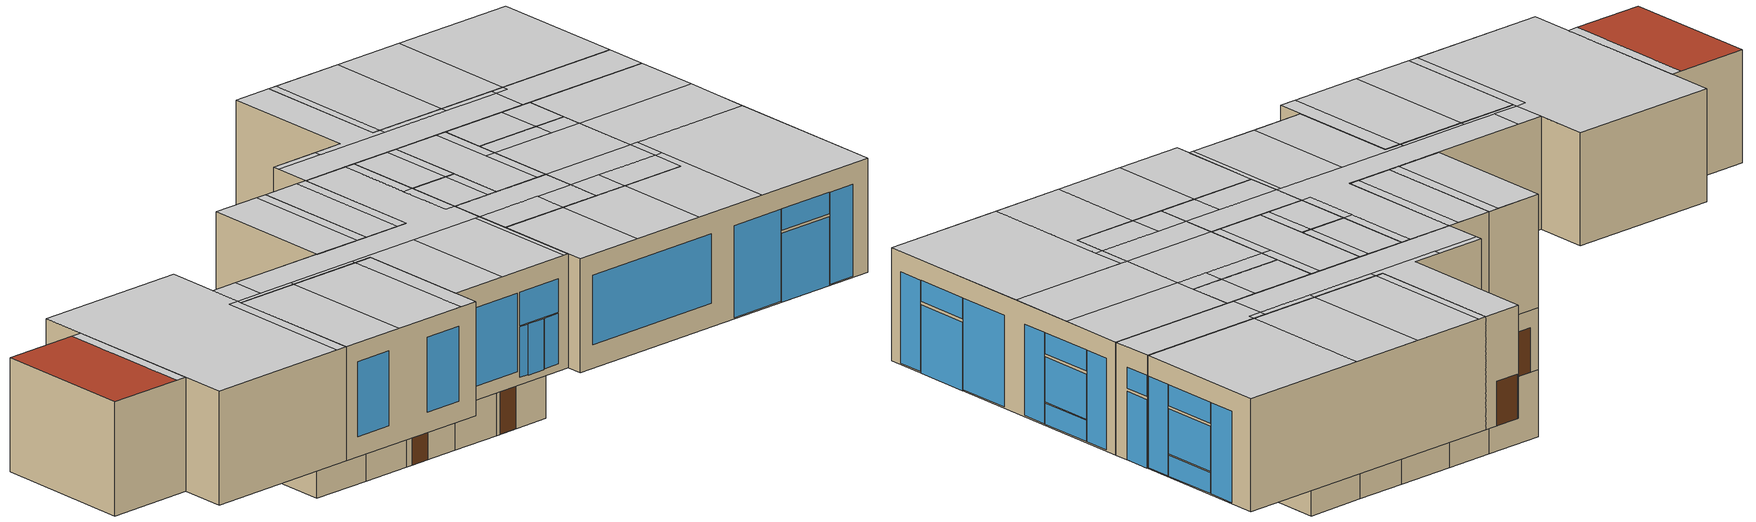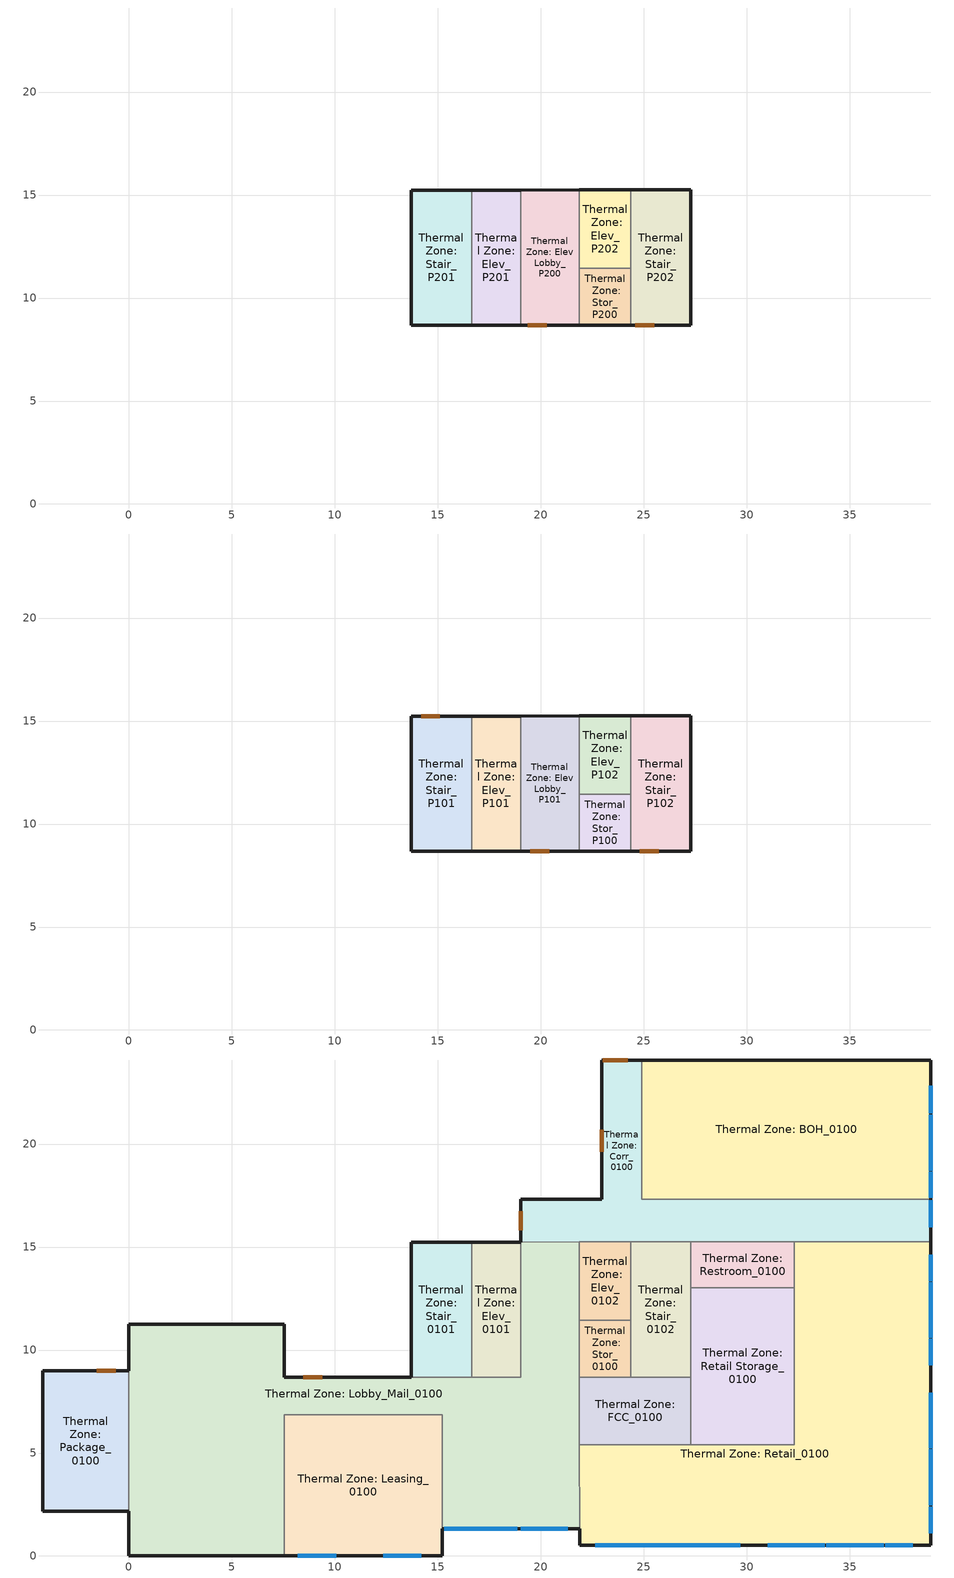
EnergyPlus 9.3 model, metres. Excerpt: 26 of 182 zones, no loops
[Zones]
Thermal Zone: Elev Lobby_P200
 floor ground (SEC-2015 Comm Group R Slab-On-Ground): 21.87,15.25 21.87,8.69 19.02,8.69 19.02,15.24 z-6.17
 wall outside (SEC-2015 Comm Group R AG ExtWall SteelFrame: R-19 + R-8.5 CI): 19.02,8.69 21.87,8.69 / 21.87,15.25 19.02,15.24 z-6.17:-2.97
 wall to Thermal Zone: Elev_P201 (Interior Wall): 19.02,15.24 19.02,8.69 z-6.17:-2.97
 wall to Thermal Zone: Elev_P202 (Interior Wall): 21.87,11.44 21.87,15.25 z-6.17:-2.97
 wall to Thermal Zone: Stor_P200 (Interior Wall): 21.87,8.69 21.87,11.44 z-6.17:-2.97
 door (SEC-2015 Opaque Door- Swinging): 19.38,8.69 20.29,8.69 z-6.17:-4.04
Thermal Zone: Elev_P201
 floor ground (SEC-2015 Comm Group R Slab-On-Ground): 19.02,15.24 19.02,8.69 16.64,8.69 16.64,15.24 z-6.17
 wall outside (SEC-2015 Comm Group R AG ExtWall SteelFrame: R-19 + R-8.5 CI): 16.64,8.69 19.02,8.69 / 19.02,15.24 16.64,15.24 z-6.17:-2.97
 wall to Thermal Zone: Stair_P201 (Interior Wall): 16.64,15.24 16.64,8.69 z-6.17:-2.97
Thermal Zone: Elev_P202
 floor ground (SEC-2015 Comm Group R Slab-On-Ground): 24.36,15.25 24.36,11.44 21.87,11.44 21.87,15.25 z-6.17
 wall outside (SEC-2015 Comm Group R AG ExtWall SteelFrame: R-19 + R-8.5 CI): 24.36,15.25 21.87,15.25 z-6.17:-2.97
 wall to Thermal Zone: Stair_P202 (Interior Wall): 24.36,11.44 24.36,15.25 z-6.17:-2.97
 wall to Thermal Zone: Stor_P200 (Interior Wall): 21.87,11.44 24.36,11.44 z-6.17:-2.97
Thermal Zone: Stair_P201
 floor ground (SEC-2015 Comm Group R Slab-On-Ground): 13.71,15.24 16.64,15.24 16.64,8.69 13.71,8.69 z-6.17
 wall outside (SEC-2015 Comm Group R AG ExtWall SteelFrame: R-19 + R-8.5 CI): 16.64,15.24 13.71,15.24 13.71,8.69 16.64,8.69 z-6.17:-2.97
Thermal Zone: Stair_P202
 floor ground (SEC-2015 Comm Group R Slab-On-Ground): 27.28,15.25 27.28,8.69 24.36,8.69 24.36,15.25 z-6.17
 wall outside (SEC-2015 Comm Group R AG ExtWall SteelFrame: R-19 + R-8.5 CI): 24.36,8.69 27.28,8.69 27.28,13.03 27.28,15.25 24.36,15.25 z-6.17:-2.97
 wall to Thermal Zone: Stor_P200 (Interior Wall): 24.36,11.44 24.36,8.69 z-6.17:-2.97
 door (SEC-2015 Opaque Door- Swinging): 24.58,8.69 25.5,8.69 z-6.17:-4.04
Thermal Zone: Stor_P200
 floor ground (SEC-2015 Comm Group R Slab-On-Ground): 24.36,11.44 24.36,8.69 21.87,8.69 21.87,11.44 z-6.17
 wall outside (SEC-2015 Comm Group R AG ExtWall SteelFrame: R-19 + R-8.5 CI): 21.87,8.69 24.36,8.69 z-6.17:-2.97
Thermal Zone: Elev Lobby_P101
 floor to Thermal Zone: Elev Lobby_P200 (Interior Floor): 21.87,15.25 21.87,8.69 19.02,8.69 19.02,15.24 z-2.97
 wall outside (SEC-2015 Comm Group R AG ExtWall SteelFrame: R-19 + R-8.5 CI): 19.02,8.69 21.87,8.69 / 21.87,15.25 19.02,15.24 z-2.97:0
 wall to Thermal Zone: Elev_P101 (Interior Wall): 19.02,15.24 19.02,8.69 z-2.97:0
 wall to Thermal Zone: Elev_P102 (Interior Wall): 21.87,11.44 21.87,15.25 z-2.97:0
 wall to Thermal Zone: Stor_P100 (Interior Wall): 21.87,8.69 21.87,11.44 z-2.97:0
 door (SEC-2015 Opaque Door- Swinging): 19.5,8.69 20.41,8.69 z-2.97:-0.84
Thermal Zone: Elev_P101
 floor to Thermal Zone: Elev_P201 (Interior Floor): 19.02,15.24 19.02,8.69 16.64,8.69 16.64,15.24 z-2.97
 wall outside (SEC-2015 Comm Group R AG ExtWall SteelFrame: R-19 + R-8.5 CI): 16.64,8.69 19.02,8.69 / 19.02,15.24 16.64,15.24 z-2.97:0
 wall to Thermal Zone: Stair_P101 (Interior Wall): 16.64,15.24 16.64,8.69 z-2.97:0
Thermal Zone: Elev_P102
 floor to Thermal Zone: Elev_P202 (Interior Floor): 24.36,15.25 24.36,11.44 21.87,11.44 21.87,15.25 z-2.97
 wall outside (SEC-2015 Comm Group R AG ExtWall SteelFrame: R-19 + R-8.5 CI): 24.36,15.25 21.87,15.25 z-2.97:0
 wall to Thermal Zone: Stair_P102 (Interior Wall): 24.36,11.44 24.36,15.25 z-2.97:0
 wall to Thermal Zone: Stor_P100 (Interior Wall): 21.87,11.44 24.36,11.44 z-2.97:0
Thermal Zone: Stair_P101
 floor to Thermal Zone: Stair_P201 (Interior Floor): 16.64,15.24 16.64,8.69 13.71,8.69 13.71,15.24 z-2.97
 wall outside (SEC-2015 Comm Group R AG ExtWall SteelFrame: R-19 + R-8.5 CI): 16.64,15.24 13.71,15.24 13.71,8.69 16.64,8.69 z-2.97:0
 door (SEC-2015 Opaque Door- Swinging): 15.1,15.24 14.18,15.24 z-2.97:-0.84
Thermal Zone: Stair_P102
 floor to Thermal Zone: Stair_P202 (Interior Floor): 27.28,15.25 27.28,8.69 24.36,8.69 24.36,15.25 z-2.97
 wall outside (SEC-2015 Comm Group R AG ExtWall SteelFrame: R-19 + R-8.5 CI): 24.36,8.69 27.28,8.69 27.28,13.03 27.28,15.25 24.36,15.25 z-2.97:0
 wall to Thermal Zone: Stor_P100 (Interior Wall): 24.36,11.44 24.36,8.69 z-2.97:0
 door (SEC-2015 Opaque Door- Swinging): 24.81,8.69 25.73,8.69 z-2.97:-0.84
Thermal Zone: Stor_P100
 floor to Thermal Zone: Stor_P200 (Interior Floor): 24.36,11.44 24.36,8.69 21.87,8.69 21.87,11.44 z-2.97
 wall outside (SEC-2015 Comm Group R AG ExtWall SteelFrame: R-19 + R-8.5 CI): 21.87,8.69 24.36,8.69 z-2.97:0
Thermal Zone: BOH_0100
 floor outside (SEC-2015 Comm Group R Exposed Floor Mass): 38.94,24.08 38.94,17.32 24.89,17.32 24.89,24.08 z0
 wall outside (SEC-2015 Comm Group R AG ExtWall SteelFrame: R-19 + R-8.5 CI): 38.94,17.32 38.94,24.08 24.89,24.08 z0:5.41
 wall to Thermal Zone: Corr_0100 (Interior Wall): 24.89,24.08 24.89,17.32 38.94,17.32 z0:5.41
 window (SEC-2015 Glazing - Fixed Metal Frame - SEW): 38.94,17.39 38.94,18.65 / 38.94,21.48 38.94,22.84 z0.06:4.43; 38.94,18.71 38.94,21.42 z3.43:4.43; 38.94,18.71 38.94,21.42 z1.12:3.28; 38.94,18.71 38.94,21.42 z0.06:1.06
 ceiling to Thermal Zone: Unit_0209_3B (Interior Ceiling): 38.94,17.32 38.94,24.08 32.61,24.08 32.61,17.32 z5.41
 ceiling to Thermal Zone: Unit_0207 (Interior Ceiling): 28.96,17.32 28.96,24.08 25.31,24.08 25.31,17.32 z5.41
 ceiling to Thermal Zone: Unit_0206 (Interior Ceiling): 24.89,17.32 25.31,17.32 25.31,24.08 24.89,24.08 z5.41
 ceiling to Thermal Zone: Unit_0208 (Interior Ceiling): 32.61,17.32 32.61,24.08 28.96,24.08 28.96,17.32 z5.41
Thermal Zone: Corr_0100
 floor outside (SEC-2015 Comm Group R Exposed Floor Mass): 24.89,24.08 24.89,17.32 38.94,17.32 38.94,15.25 21.87,15.25 19.02,15.24 19.02,17.32 22.95,17.32 22.95,24.08 z0
 wall outside (SEC-2015 Comm Group R AG ExtWall SteelFrame: R-19 + R-8.5 CI): 24.89,24.08 22.95,24.08 22.95,17.32 19.02,17.32 19.02,15.24 / 38.94,15.25 38.94,17.32 z0:5.41
 wall to Thermal Zone: Retail_0100 (Interior Wall): 32.3,15.25 38.94,15.25 z0:5.41
 wall to Thermal Zone: Restroom_0100 (Interior Wall): 27.28,15.25 32.3,15.25 z0:5.41
 wall to Thermal Zone: Stair_0102 (Interior Wall): 24.36,15.25 27.28,15.25 z0:5.41
 wall to Thermal Zone: Elev_0102 (Interior Wall): 21.87,15.25 24.36,15.25 z0:5.41
 wall to Thermal Zone: Lobby_Mail_0100 (Interior Wall): 19.02,15.24 21.87,15.25 z0:5.41
 window (SEC-2015 Glazed Door - SEW): 38.94,15.97 38.94,17.26 z0:3.28
 window (SEC-2015 Glazing - Fixed Metal Frame - SEW): 38.94,15.97 38.94,17.26 z3.43:4.43
 door (SEC-2015 Opaque Door- Swinging): 19.02,16.73 19.02,15.81 / 24.22,24.08 23,24.08 z0:2.13; 22.95,20.7 22.95,19.63 z0:2.44
 ceiling to Thermal Zone: Unit_0209_3B (Interior Ceiling): 31.92,15.25 38.94,15.25 38.94,17.32 32.61,17.32 32.61,17.01 31.92,17.01 z5.41
 ceiling to Thermal Zone: Corr_0200 (Interior Ceiling): 19.02,15.24 21.34,15.25 31.92,15.25 31.92,17.01 19.02,17.01 z5.41
 ceiling to Thermal Zone: Unit_0207 (Interior Ceiling): 28.96,17.01 28.96,17.32 25.31,17.32 25.31,17.01 z5.41
 ceiling to Thermal Zone: Unit_0208 (Interior Ceiling): 31.92,17.01 32.61,17.01 32.61,17.32 31.92,17.32 z5.41; 31.92,17.01 31.92,17.32 28.96,17.32 28.96,17.01 z5.41
 ceiling to Thermal Zone: Unit_0205 (Interior Ceiling): 19.02,17.01 21.48,17.01 21.48,17.32 19.02,17.32 z5.41
 ceiling to Thermal Zone: Unit_0206 (Interior Ceiling): 21.48,17.01 25.31,17.01 25.31,17.32 24.89,17.32 24.89,24.08 22.95,24.08 22.95,17.32 21.48,17.32 z5.41
 roof outside (SEC-2015 Comm Group R ExtRoof IEAD): 19.02,15.24 21.87,15.25 21.34,15.25 z5.41
Thermal Zone: Elev_0101
 floor to Thermal Zone: Elev_P101 (Interior Floor): 19.02,15.24 19.02,8.69 16.64,8.69 16.64,15.24 z0
 wall outside (SEC-2015 Comm Group R AG ExtWall SteelFrame: R-19 + R-8.5 CI): 19.02,15.24 16.64,15.24 z0:5.41
 wall to Thermal Zone: Lobby_Mail_0100 (Interior Wall): 16.64,8.69 19.02,8.69 19.02,15.24 z0:5.41
 wall to Thermal Zone: Stair_0101 (Interior Wall): 16.64,15.24 16.64,8.69 z0:5.41
 ceiling to Thermal Zone: Elev_0201 (Interior Ceiling): 18.48,8.69 18.48,15.24 16.64,15.24 16.64,8.69 z5.41
 ceiling to Thermal Zone: Corr_0200 (Interior Ceiling): 19.02,8.69 19.02,15.24 18.48,15.24 18.48,8.69 z5.41
Thermal Zone: Elev_0102
 floor to Thermal Zone: Elev_P102 (Interior Floor): 24.36,15.25 24.36,11.44 21.87,11.44 21.87,15.25 z0
 wall to Thermal Zone: Stair_0102 (Interior Wall): 24.36,11.44 24.36,15.25 z0:5.41
 wall to Thermal Zone: Stor_0100 (Interior Wall): 21.87,11.44 24.36,11.44 z0:5.41
 wall to Thermal Zone: Lobby_Mail_0100 (Interior Wall): 21.87,15.25 21.87,11.44 z0:5.41
 ceiling to Thermal Zone: Elev_0202 (Interior Ceiling): 23.83,11.44 23.83,15.25 21.87,15.25 21.87,11.44 z5.41
 ceiling to Thermal Zone: Stair_0202 (Interior Ceiling): 24.36,11.44 24.36,15.25 23.83,15.25 23.83,11.44 z5.41
Thermal Zone: FCC_0100
 floor outside (SEC-2015 Comm Group R Exposed Floor Mass): 27.28,8.69 27.28,5.4 21.87,5.4 21.87,8.69 z0
 wall to Thermal Zone: Stair_0102 (Interior Wall): 27.28,8.69 24.36,8.69 z0:5.41
 wall to Thermal Zone: Retail Storage_0100 (Interior Wall): 27.28,5.4 27.28,8.69 z0:5.41
 wall to Thermal Zone: Retail_0100 (Interior Wall): 21.87,5.4 27.28,5.4 z0:5.41
 wall to Thermal Zone: Lobby_Mail_0100 (Interior Wall): 21.87,8.69 21.87,5.4 z0:5.41
 wall to Thermal Zone: Stor_0100 (Interior Wall): 24.36,8.69 21.87,8.69 z0:5.41
 ceiling to Thermal Zone: Corr_0200 (Interior Ceiling): 27.28,7.07 27.28,8.69 21.87,8.69 21.87,7.07 z5.41
 ceiling to Thermal Zone: Unit_0213 (Interior Ceiling): 25.3,5.4 27.28,5.4 27.28,7.07 25.3,7.07 z5.41
 ceiling to Thermal Zone: Unit_0214 (Interior Ceiling): 25.3,5.4 25.3,7.07 21.88,7.07 21.88,5.4 z5.41
 roof outside (SEC-2015 Comm Group R ExtRoof IEAD): 21.88,5.4 21.87,7.07 21.87,5.4 z5.41; 21.88,5.4 21.88,7.07 21.87,7.07 z5.41
Thermal Zone: Leasing_0100
 floor outside (SEC-2015 Comm Group R Exposed Floor Mass): 15.21,6.86 15.21,0 7.54,0 7.54,6.86 z0
 wall outside (SEC-2015 Comm Group R AG ExtWall SteelFrame: R-19 + R-8.5 CI): 7.54,0 15.21,0 15.21,1.31 z0:5.41
 wall to Thermal Zone: Lobby_Mail_0100 (Interior Wall): 15.21,1.31 15.21,6.86 7.54,6.86 7.54,0 z0:5.41
 window (SEC-2015 Glazing - Fixed Metal Frame - SEW): 8.2,0 10.06,0 / 12.35,0 14.2,0 z0.97:4.53
 ceiling to Thermal Zone: Unit_0216 (Interior Ceiling): 15.21,0 15.21,6.86 14.33,6.86 14.33,0 z5.41
 ceiling to Thermal Zone: Unit_0217 (Interior Ceiling): 10.68,0 14.33,0 14.33,6.86 10.68,6.86 z5.41
 ceiling to Thermal Zone: Unit_0218 (Interior Ceiling): 10.68,0 10.68,6.86 7.54,6.86 7.54,0 z5.41
Thermal Zone: Lobby_Mail_0100
 floor outside (SEC-2015 Comm Group R Exposed Floor Mass): 7.54,11.25 7.54,8.69 21.87,8.69 21.87,5.4 21.88,1.31 15.21,1.31 15.21,6.86 7.54,6.86 7.54,0 0,0 0,11.25 z0
 floor to Thermal Zone: Elev Lobby_P101 (Interior Floor): 21.87,15.25 21.87,8.69 19.02,8.69 19.02,15.24 z0
 wall outside (SEC-2015 Comm Group R AG ExtWall SteelFrame: R-19 + R-8.5 CI): 15.21,1.31 21.88,1.31 / 0,2.18 0,0 7.54,0 / 13.71,8.69 7.54,8.69 7.54,11.25 0,11.25 0,8.99 z0:5.41
 wall to Thermal Zone: Retail_0100 (Interior Wall): 21.88,1.31 21.87,5.4 z0:5.41
 wall to Thermal Zone: Package_0100 (Interior Wall): 0,8.99 0,2.18 z0:5.41
 wall to Thermal Zone: Stair_0101 (Interior Wall): 16.64,8.69 13.71,8.69 z0:5.41
 wall to Thermal Zone: Stor_0100 (Interior Wall): 21.87,8.69 21.87,11.44 z0:5.41
 window (SEC-2015 Glazing - Fixed Metal Frame - SEW): 15.31,1.31 18.87,1.31 z0.66:4.39; 19.03,1.31 19.48,1.31 / 20.5,1.31 21.3,1.31 z0.36:2.74; 19.03,1.31 21.3,1.31 z2.79:4.39
 window (SEC-2015 Glazed Door - SEW): 19.53,1.31 20.44,1.31 z0.31:2.74
 door (SEC-2015 Opaque Door- Swinging): 9.38,8.69 8.47,8.69 z0:2.13
 ceiling to Thermal Zone: Unit_0215 (Interior Ceiling): 21.64,1.31 21.64,7.07 18,7.07 18,1.31 z5.41
 ceiling to Thermal Zone: Unit_0216 (Interior Ceiling): 18,1.31 18,7.07 14.33,7.07 14.33,6.86 15.21,6.86 15.21,1.31 z5.41
 ceiling to Thermal Zone: Unit_0214 (Interior Ceiling): 21.88,1.31 21.87,5.4 21.87,7.07 21.64,7.07 21.64,1.31 z5.41
 ceiling to Thermal Zone: Unit_0219_4B (Interior Ceiling): 8.88,7.07 8.88,8.69 7.54,8.69 7.54,7.07 z5.41; 7.01,0 7.01,7.07 7.54,7.07 7.54,11.25 0,11.25 0,0 z5.41
 ceiling to Thermal Zone: Unit_0218 (Interior Ceiling): 10.68,6.86 10.68,7.07 7.54,7.07 7.54,6.86 z5.41; 7.01,0 7.54,0 7.54,7.07 7.01,7.07 z5.41
 ceiling to Thermal Zone: Stor_0200 (Interior Ceiling): 21.87,8.69 21.87,11.44 21.34,11.44 21.34,8.69 z5.41
 ceiling to Thermal Zone: Corr_0200 (Interior Ceiling): 21.87,7.07 21.87,8.69 21.34,8.69 21.34,15.25 19.02,15.24 19.02,8.69 8.88,8.69 8.88,7.07 z5.41
 ceiling to Thermal Zone: Elev_0202 (Interior Ceiling): 21.34,11.44 21.87,11.44 21.87,15.25 21.34,15.25 z5.41
 ceiling to Thermal Zone: Unit_0217 (Interior Ceiling): 14.33,6.86 14.33,7.07 10.68,7.07 10.68,6.86 z5.41
 roof outside (SEC-2015 Comm Group R ExtRoof IEAD): 21.88,1.31 21.88,5.4 21.87,5.4 z5.41; 21.87,5.4 21.88,5.4 21.87,7.07 z5.41
Thermal Zone: Package_0100
 floor outside (SEC-2015 Comm Group R Exposed Floor Mass): -4.19,8.99 0,8.99 0,2.18 -4.19,2.18 z0
 wall outside (SEC-2015 Comm Group R AG ExtWall SteelFrame: R-19 + R-8.5 CI): 0,8.99 -4.19,8.99 -4.19,2.18 0,2.18 z0:5.41
 door (SEC-2015 Opaque Door- Swinging): -0.64,8.99 -1.56,8.99 z0:2.13
 ceiling to Thermal Zone: Unit_0219_4B (Interior Ceiling): 0,2.18 0,8.99 -0.53,8.99 -0.53,2.18 z5.41
 roof outside (SEC-2015 Comm Group R ExtRoof IEAD): -0.53,2.18 -0.53,8.99 -4.19,8.99 -4.19,2.18 z5.41
Thermal Zone: Restroom_0100
 floor outside (SEC-2015 Comm Group R Exposed Floor Mass): 32.3,15.25 32.3,13.03 27.28,13.03 27.28,15.25 z0
 wall to Thermal Zone: Retail_0100 (Interior Wall): 32.3,13.03 32.3,15.25 z0:5.41
 wall to Thermal Zone: Retail Storage_0100 (Interior Wall): 27.28,13.03 32.3,13.03 z0:5.41
 wall to Thermal Zone: Stair_0102 (Interior Wall): 27.28,15.25 27.28,13.03 z0:5.41
 ceiling to Thermal Zone: Unit_0209_3B (Interior Ceiling): 32.3,13.03 32.3,15.25 30.63,15.25 30.63,13.03 z5.41
 ceiling to Thermal Zone: XFMR_0201 (Interior Ceiling): 30.63,13.03 30.63,15.25 27.28,15.25 27.28,13.03 z5.41
Thermal Zone: Retail Storage_0100
 floor outside (SEC-2015 Comm Group R Exposed Floor Mass): 32.3,13.03 32.3,5.4 27.28,5.4 27.28,13.03 z0
 wall to Thermal Zone: Stair_0102 (Interior Wall): 27.28,13.03 27.28,8.69 z0:5.41
 wall to Thermal Zone: Retail_0100 (Interior Wall): 27.28,5.4 32.3,5.4 32.3,13.03 z0:5.41
 ceiling to Thermal Zone: XFMR_0201 (Interior Ceiling): 30.63,12.03 30.63,13.03 27.28,13.03 27.28,12.03 z5.41
 ceiling to Thermal Zone: Unit_0212 (Interior Ceiling): 32.3,5.4 32.3,7.07 28.96,7.07 28.96,5.4 z5.41
 ceiling to Thermal Zone: Unit_0209_3B (Interior Ceiling): 32.3,12.03 32.3,13.03 30.63,13.03 30.63,12.03 z5.41
 ceiling to Thermal Zone: Unit_0213 (Interior Ceiling): 28.96,5.4 28.96,7.07 27.28,7.07 27.28,5.4 z5.41
 ceiling to Thermal Zone: Unit_0210 (Interior Ceiling): 32.3,8.69 32.3,12.03 27.28,12.03 27.28,8.69 z5.41
 ceiling to Thermal Zone: Corr_0200 (Interior Ceiling): 32.3,7.07 32.3,8.69 27.28,8.69 27.28,7.07 z5.41
Thermal Zone: Retail_0100
 floor outside (SEC-2015 Comm Group R Exposed Floor Mass): 38.94,15.25 38.94,0.53 21.88,0.53 21.87,5.4 32.3,5.4 32.3,15.25 z0
 wall outside (SEC-2015 Comm Group R AG ExtWall SteelFrame: R-19 + R-8.5 CI): 21.88,1.31 21.88,0.53 38.94,0.53 38.94,15.25 z0:5.41
 window (SEC-2015 Glazing - Fixed Metal Frame - SEW): 22.64,0.53 29.67,0.53 z1.13:4.43; 31.02,0.53 33.79,0.53 / 36.72,0.53 38.06,0.53 / 38.94,1.11 38.94,2.4 / 38.94,5.24 38.94,7.92 / 38.94,9.26 38.94,10.54 / 38.94,13.35 38.94,14.62 z0.06:4.43; 33.85,0.53 36.65,0.53 / 38.94,2.47 38.94,5.18 / 38.94,10.6 38.94,13.28 z3.43:4.43; 38.94,10.6 38.94,13.28 z0.06:1.06; 38.94,10.6 38.94,13.28 z1.12:3.28
 window (SEC-2015 Glazed Door - SEW): 33.85,0.53 36.65,0.53 / 38.94,2.47 38.94,5.18 z0:3.28
 ceiling to Thermal Zone: Corr_0200 (Interior Ceiling): 32.69,7.07 32.69,8.69 32.3,8.69 32.3,7.07 z5.41
 ceiling to Thermal Zone: Unit_0212 (Interior Ceiling): 32.69,0.53 32.69,7.07 32.3,7.07 32.3,5.4 28.96,5.4 28.96,0.53 z5.41
 ceiling to Thermal Zone: Unit_0211_2B (Interior Ceiling): 38.94,0.53 38.94,8.69 32.69,8.69 32.69,0.53 z5.41
 ceiling to Thermal Zone: Unit_0209_3B (Interior Ceiling): 38.94,12.03 38.94,15.25 32.3,15.25 32.3,12.03 z5.41
 ceiling to Thermal Zone: Unit_0210 (Interior Ceiling): 32.3,8.69 38.94,8.69 38.94,12.03 32.3,12.03 z5.41
 ceiling to Thermal Zone: Unit_0213 (Interior Ceiling): 28.96,0.53 28.96,5.4 25.3,5.4 25.3,0.53 z5.41
 ceiling to Thermal Zone: Unit_0214 (Interior Ceiling): 25.3,0.53 25.3,5.4 21.88,5.4 21.88,0.53 z5.41
 roof outside (SEC-2015 Comm Group R ExtRoof IEAD): 21.88,1.31 21.88,5.4 21.87,5.4 z5.41
Thermal Zone: Stair_0101
 floor to Thermal Zone: Stair_P101 (Interior Floor): 16.64,15.24 16.64,8.69 13.71,8.69 13.71,15.24 z0
 wall outside (SEC-2015 Comm Group R AG ExtWall SteelFrame: R-19 + R-8.5 CI): 16.64,15.24 13.71,15.24 13.71,8.69 z0:5.41
 ceiling to Thermal Zone: Elev_0201 (Interior Ceiling): 16.64,8.69 16.64,15.24 16.1,15.24 16.1,8.69 z5.41
 ceiling to Thermal Zone: Stair_0201 (Interior Ceiling): 16.1,8.69 16.1,15.24 13.71,15.24 13.71,8.69 z5.41
Thermal Zone: Stair_0102
 floor to Thermal Zone: Stair_P102 (Interior Floor): 27.28,15.25 27.28,8.69 24.36,8.69 24.36,15.25 z0
 wall to Thermal Zone: Stor_0100 (Interior Wall): 24.36,11.44 24.36,8.69 z0:5.41
 ceiling to Thermal Zone: Stair_0202 (Interior Ceiling): 24.36,8.69 26.75,8.69 26.75,15.25 24.36,15.25 z5.41
 ceiling to Thermal Zone: XFMR_0201 (Interior Ceiling): 27.28,12.03 27.28,15.25 26.75,15.25 26.75,12.03 z5.41
 ceiling to Thermal Zone: Unit_0210 (Interior Ceiling): 26.75,8.69 27.28,8.69 27.28,12.03 26.75,12.03 z5.41
Thermal Zone: Stor_0100
 floor to Thermal Zone: Stor_P100 (Interior Floor): 24.36,11.44 24.36,8.69 21.87,8.69 21.87,11.44 z0
 ceiling to Thermal Zone: Stor_0200 (Interior Ceiling): 23.83,8.69 23.83,11.44 21.87,11.44 21.87,8.69 z5.41
 ceiling to Thermal Zone: Stair_0202 (Interior Ceiling): 24.36,8.69 24.36,11.44 23.83,11.44 23.83,8.69 z5.41
[Building]
1300 NE 45th: North Axis {deg}=90
[Site:Location]
SEATTLE: Latitude {deg}=47.45; Longitude {deg}=-122.3; Time Zone {hr}=-8; Elevation {m}=122
[SizingPeriod:DesignDay] Month=8; Day of Month=21; Day Type=SummerDesignDay; Daily Dry-Bulb Temperature Range {deltaC}=10.4; Dry-Bulb Temperature Range Modifier Type=DefaultMultipliers; Barometric Pressure {Pa}=99868; Wind Speed {m/s}=4.2; Wind Direction {deg}=350; Rain Indicator=No; Snow Indicator=No; Daylight Saving Time Indicator=No; Solar Model Indicator=ASHRAETau; ASHRAE Clear Sky Optical Depth for Beam Irradiance (taub)=0.352; ASHRAE Clear Sky Optical Depth for Diffuse Irradiance (taud)=2.561
Name | Maximum Dry-Bulb Temperature {C} | Humidity Condition Type | Wetbulb or DewPoint at Maximum Dry-Bulb {C} | Enthalpy at Maximum Dry-Bulb {J/kg}
SEATTLE Ann Clg .4% Condns DB=>MWB | 29.4 | Wetbulb | 18.3
SEATTLE Ann Clg .4% Condns DP=>MDB | 20.8 | Dewpoint | 15.9
SEATTLE Ann Clg .4% Condns Enth=>MDB | 28.2 | Enthalpy |  | 54700
SEATTLE Ann Clg .4% Condns WB=>MDB | 27.9 | Wetbulb | 19.2
[Material] Thermal Absorptance=0.9
Name | Roughness | Thickness {m} | Conductivity {W/m-K} | Density {kg/m3} | Specific Heat {J/kg-K} | Solar Absorptance | Visible Absorptance
5/8 in. Gypsum Board | MediumSmooth | 0.0159 | 0.16 | 800 | 1090 | 0.7 | 0.7
F16 Acoustic tile | MediumSmooth | 0.0191 | 0.06 | 368 | 590 | 0.3 | 0.3
Floor Insulation R-32 IP | MediumRough | 0.253598 | 0.045 | 265 | 836.8 | 0.7 | 0.7
G01a 19mm gypsum board | MediumSmooth | 0.019 | 0.16 | 800 | 1090 | 0.4 | 0.4
IEAD Roof Insulation R-36.7 IP | MediumRough | 0.316696 | 0.049 | 265 | 836.8 | 0.7 | 0.7
M11 100mm lightweight concrete | MediumRough | 0.1016 | 0.53 | 1280 | 840 | 0.5 | 0.5
MAT-CC05 8 HW CONCRETE | Rough | 0.20321 | 1.311 | 2240 | 836.8 | 0.7 | 0.7
Metal Decking | MediumSmooth | 0.0015 | 45.006 | 7680 | 418.4 | 0.6 | 0.6
R-19 Cavity (R-7.1 eff) | MediumSmooth | 0.0287823 | 0.0230188 | 16.0185 | 1130.436 | 0.7 | 0.7
R-8.5 CI | MediumSmooth | 0.0344576 | 0.0230188 | 16.0185 | 1130.436 | 0.7 | 0.7
Roof Membrane | VeryRough | 0.0095 | 0.16 | 1121.29 | 1460 | 0.7 | 0.7
Stucco - 7/8 inch | Smooth | 0.022352 | 0.701106 | 1855.1 | 837.36 | 0.7 | 0.7
[Material:AirGap]
Name | Thermal Resistance {m2-K/W}
F04 Wall air space resistance | 0.15
F05 Ceiling air space resistance | 0.18
[Material:NoMass] Thermal Absorptance=0.9; Solar Absorptance=0.7
Name | Roughness | Thermal Resistance {m2-K/W} | Visible Absorptance
CP02 CARPET PAD 2 | VeryRough | 0.21648 | 0.8
SEC-2015 Opaque Door- Swinging - Material | Smooth | 0.475497 | 0.7
[WindowMaterial:SimpleGlazingSystem] Solar Heat Gain Coefficient=0.35; Visible Transmittance=0.6
Name | U-Factor {W/m2-K}
SEC-2015 Glazed Door - SEW - Material | 3.40696
SEC-2015 Glazing - Fixed Metal Frame - SEW - Material | 2.15774
[Construction]
Interior Ceiling: M11 100mm lightweight concrete, F05 Ceiling air space resistance, F16 Acoustic tile
Interior Floor: F16 Acoustic tile, F05 Ceiling air space resistance, M11 100mm lightweight concrete
Interior Wall: G01a 19mm gypsum board, F04 Wall air space resistance, G01a 19mm gypsum board
SEC-2015 Comm Group R AG ExtWall SteelFrame: R-19 + R-8.5 CI: Stucco - 7/8 inch, 5/8 in. Gypsum Board, R-8.5 CI, R-19 Cavity (R-7.1 eff), 5/8 in. Gypsum Board
SEC-2015 Comm Group R Exposed Floor Mass: Floor Insulation R-32 IP, MAT-CC05 8 HW CONCRETE, CP02 CARPET PAD 2
SEC-2015 Comm Group R ExtRoof IEAD: Roof Membrane, IEAD Roof Insulation R-36.7 IP, Metal Decking
SEC-2015 Glazed Door - SEW: SEC-2015 Glazed Door - SEW - Material
SEC-2015 Glazing - Fixed Metal Frame - SEW: SEC-2015 Glazing - Fixed Metal Frame - SEW - Material
SEC-2015 Opaque Door- Swinging: SEC-2015 Opaque Door- Swinging - Material
[Construction:FfactorGroundFloor]
SEC-2015 Comm Group R Slab-On-Ground: F-Factor {W/m-K}=0.934597; Area {m2}=88.9082; PerimeterExposed {m}=40.2336
[Zone]
Thermal Zone: BOH_0100; Thermal Zone: Corr_0100; Thermal Zone: Elev Lobby_P101; Thermal Zone: Elev Lobby_P200; Thermal Zone: Elev_0101; Thermal Zone: Elev_0102; Thermal Zone: Elev_P101; Thermal Zone: Elev_P102; Thermal Zone: Elev_P201; Thermal Zone: Elev_P202; Thermal Zone: FCC_0100; Thermal Zone: Leasing_0100; Thermal Zone: Lobby_Mail_0100; Thermal Zone: Package_0100; Thermal Zone: Restroom_0100; Thermal Zone: Retail Storage_0100; Thermal Zone: Retail_0100; Thermal Zone: Stair_0101; Thermal Zone: Stair_0102; Thermal Zone: Stair_P101; Thermal Zone: Stair_P102; Thermal Zone: Stair_P201; Thermal Zone: Stair_P202; Thermal Zone: Stor_0100; Thermal Zone: Stor_P100; Thermal Zone: Stor_P200
[ZoneControl:Thermostat]
Name | Zone or ZoneList | Control Type Schedule | Control 1
Thermal Zone: BOH_0100 Thermostat | Thermal Zone: BOH_0100 | Thermal Zone: BOH_0100 Thermostat Schedule | Thermostat Setpoint Dual Setpoint 6
Thermal Zone: Corr_0100 Thermostat | Thermal Zone: Corr_0100 | Thermal Zone: Corr_0100 Thermostat Schedule | Thermostat Setpoint Dual Setpoint 7
Thermal Zone: Elev Lobby_P101 Thermostat | Thermal Zone: Elev Lobby_P101 | Thermal Zone: Elev Lobby_P101 Thermostat Schedule | Thermostat Setpoint Dual Setpoint 19
Thermal Zone: Elev Lobby_P200 Thermostat | Thermal Zone: Elev Lobby_P200 | Thermal Zone: Elev Lobby_P200 Thermostat Schedule | Thermostat Setpoint Dual Setpoint 20
Thermal Zone: FCC_0100 Thermostat | Thermal Zone: FCC_0100 | Thermal Zone: FCC_0100 Thermostat Schedule | Thermostat Setpoint Dual Setpoint 39
Thermal Zone: Leasing_0100 Thermostat | Thermal Zone: Leasing_0100 | Thermal Zone: Leasing_0100 Thermostat Schedule | Thermostat Setpoint Dual Setpoint 41
Thermal Zone: Lobby_Mail_0100 Thermostat | Thermal Zone: Lobby_Mail_0100 | Thermal Zone: Lobby_Mail_0100 Thermostat Schedule | Thermostat Setpoint Dual Setpoint 42
Thermal Zone: Retail_0100 Thermostat | Thermal Zone: Retail_0100 | Thermal Zone: Retail_0100 Thermostat Schedule | Thermostat Setpoint Dual Setpoint 54
[ThermostatSetpoint:DualSetpoint]
Name | Heating Setpoint Temperature Schedule | Cooling Setpoint Temperature Schedule
Thermostat Setpoint Dual Setpoint 6; Thermostat Setpoint Dual Setpoint 7; Thermostat Setpoint Dual Setpoint 19; Thermostat Setpoint Dual Setpoint 20; Thermostat Setpoint Dual Setpoint 42 | SEC2015-MF-Corridor_HtgSetp | SEC2015-MF-Corridor_ClgSetp
Thermostat Setpoint Dual Setpoint 39 | SEC2015-MF-Corridor_HtgSetp | SEC2015-MF-ElecMech_ClgSetp
Thermostat Setpoint Dual Setpoint 41; Thermostat Setpoint Dual Setpoint 54 | SEC2015-MF-Office_HtgSetp | SEC2015-MF-Office_ClgSetp
[Sizing:Zone] Zone Cooling Design Supply Air Temperature Input Method=SupplyAirTemperature; Zone Cooling Design Supply Air Temperature {C}=12.7778; Zone Cooling Design Supply Air Temperature Difference {deltaC}=11.11; Zone Heating Design Supply Air Temperature Input Method=SupplyAirTemperature; Zone Heating Design Supply Air Temperature {C}=32.2222; Zone Heating Design Supply Air Temperature Difference {deltaC}=11.11; Zone Cooling Design Supply Air Humidity Ratio {kgWater/kgDryAir}=0.0085; Zone Heating Design Supply Air Humidity Ratio {kgWater/kgDryAir}=0.008; Cooling Design Air Flow Method=DesignDay; Cooling Design Air Flow Rate {m3/s}=0; Cooling Minimum Air Flow per Zone Floor Area {m3/s-m2}=0.000762; Cooling Minimum Air Flow {m3/s}=0; Cooling Minimum Air Flow Fraction=0; Heating Design Air Flow Method=DesignDay; Heating Design Air Flow Rate {m3/s}=0; Heating Maximum Air Flow per Zone Floor Area {m3/s-m2}=0.002032; Heating Maximum Air Flow {m3/s}=0.141576; Heating Maximum Air Flow Fraction=0.3; Account for Dedicated Outdoor Air System=No
Name | Design Specification Outdoor Air Object | Design Specification Zone Air Distribution Object
Thermal Zone: BOH_0100 | SEC-2015 MF-Office Ventilation | Thermal Zone: BOH_0100 Design Spec Zone Air Dist
Thermal Zone: Corr_0100 | SEC-2015 MF-Corridor Ventilation | Thermal Zone: Corr_0100 Design Spec Zone Air Dist
Thermal Zone: Elev Lobby_P101 | SEC-2015 MF-Corridor Ventilation | Thermal Zone: Elev Lobby_P101 Design Spec Zone Air Dist
Thermal Zone: Elev Lobby_P200 | SEC-2015 MF-Corridor Ventilation | Thermal Zone: Elev Lobby_P200 Design Spec Zone Air Dist
Thermal Zone: Elev_0101 | SEC-2015 MF-Stair Ventilation | Thermal Zone: Elev_0101 Design Spec Zone Air Dist
Thermal Zone: Elev_0102 | SEC-2015 MF-Stair Ventilation | Thermal Zone: Elev_0102 Design Spec Zone Air Dist
Thermal Zone: Elev_P101 | SEC-2015 MF-Stair Ventilation | Thermal Zone: Elev_P101 Design Spec Zone Air Dist
Thermal Zone: Elev_P102 | SEC-2015 MF-Stair Ventilation | Thermal Zone: Elev_P102 Design Spec Zone Air Dist
Thermal Zone: Elev_P201 | SEC-2015 MF-Stair Ventilation | Thermal Zone: Elev_P201 Design Spec Zone Air Dist
Thermal Zone: Elev_P202 | SEC-2015 MF-Stair Ventilation | Thermal Zone: Elev_P202 Design Spec Zone Air Dist
Thermal Zone: FCC_0100 | SEC-2015 MF-Elec/MechRoom Ventilation | Thermal Zone: FCC_0100 Design Spec Zone Air Dist
Thermal Zone: Leasing_0100 | SEC-2015 MF-Office Ventilation | Thermal Zone: Leasing_0100 Design Spec Zone Air Dist
Thermal Zone: Lobby_Mail_0100 | SEC-2015 MF-Corridor Ventilation | Thermal Zone: Lobby_Mail_0100 Design Spec Zone Air Dist
Thermal Zone: Package_0100 | SEC-2015 MF-Storage Ventilation | Thermal Zone: Package_0100 Design Spec Zone Air Dist
Thermal Zone: Restroom_0100 | SEC-2015 MF- Restroom Ventilation | Thermal Zone: Restroom_0100 Design Spec Zone Air Dist
Thermal Zone: Retail Storage_0100 | SEC-2015 MF-Storage Ventilation | Thermal Zone: Retail Storage_0100 Design Spec Zone Air Dist
Thermal Zone: Retail_0100 | SEC-2015 MF-Office Ventilation | Thermal Zone: Retail_0100 Design Spec Zone Air Dist
Thermal Zone: Stair_0101 | SEC-2015 MF-Stair Ventilation | Thermal Zone: Stair_0101 Design Spec Zone Air Dist
Thermal Zone: Stair_0102 | SEC-2015 MF-Stair Ventilation | Thermal Zone: Stair_0102 Design Spec Zone Air Dist
Thermal Zone: Stair_P101 | SEC-2015 MF-Stair Ventilation | Thermal Zone: Stair_P101 Design Spec Zone Air Dist
Thermal Zone: Stair_P102 | SEC-2015 MF-Stair Ventilation | Thermal Zone: Stair_P102 Design Spec Zone Air Dist
Thermal Zone: Stair_P201 | SEC-2015 MF-Stair Ventilation | Thermal Zone: Stair_P201 Design Spec Zone Air Dist
Thermal Zone: Stair_P202 | SEC-2015 MF-Stair Ventilation | Thermal Zone: Stair_P202 Design Spec Zone Air Dist
Thermal Zone: Stor_0100 | SEC-2015 MF-Storage Ventilation | Thermal Zone: Stor_0100 Design Spec Zone Air Dist
Thermal Zone: Stor_P100 | SEC-2015 MF-Storage Ventilation | Thermal Zone: Stor_P100 Design Spec Zone Air Dist
Thermal Zone: Stor_P200 | SEC-2015 MF-Storage Ventilation | Thermal Zone: Stor_P200 Design Spec Zone Air Dist
[DesignSpecification:ZoneAirDistribution] Zone Air Distribution Effectiveness in Heating Mode=0.8
Thermal Zone: BOH_0100 Design Spec Zone Air Dist; Thermal Zone: Corr_0100 Design Spec Zone Air Dist; Thermal Zone: Elev Lobby_P101 Design Spec Zone Air Dist; Thermal Zone: Elev Lobby_P200 Design Spec Zone Air Dist; Thermal Zone: Elev_0101 Design Spec Zone Air Dist; Thermal Zone: Elev_0102 Design Spec Zone Air Dist; Thermal Zone: Elev_P101 Design Spec Zone Air Dist; Thermal Zone: Elev_P102 Design Spec Zone Air Dist; Thermal Zone: Elev_P201 Design Spec Zone Air Dist; Thermal Zone: Elev_P202 Design Spec Zone Air Dist; Thermal Zone: FCC_0100 Design Spec Zone Air Dist; Thermal Zone: Leasing_0100 Design Spec Zone Air Dist; Thermal Zone: Lobby_Mail_0100 Design Spec Zone Air Dist; Thermal Zone: Package_0100 Design Spec Zone Air Dist; Thermal Zone: Restroom_0100 Design Spec Zone Air Dist; Thermal Zone: Retail Storage_0100 Design Spec Zone Air Dist; Thermal Zone: Retail_0100 Design Spec Zone Air Dist; Thermal Zone: Stair_0101 Design Spec Zone Air Dist; Thermal Zone: Stair_0102 Design Spec Zone Air Dist; Thermal Zone: Stair_P101 Design Spec Zone Air Dist; Thermal Zone: Stair_P102 Design Spec Zone Air Dist; Thermal Zone: Stair_P201 Design Spec Zone Air Dist; Thermal Zone: Stair_P202 Design Spec Zone Air Dist; Thermal Zone: Stor_0100 Design Spec Zone Air Dist; Thermal Zone: Stor_P100 Design Spec Zone Air Dist; Thermal Zone: Stor_P200 Design Spec Zone Air Dist
[DesignSpecification:OutdoorAir] Outdoor Air Method=Sum; Outdoor Air Flow per Zone {m3/s}=0; Outdoor Air Flow Air Changes per Hour {1/hr}=0
Name | Outdoor Air Flow per Person {m3/s-person} | Outdoor Air Flow per Zone Floor Area {m3/s-m2}
SEC-2015 MF-Office Ventilation | 0.00235974 | 0.0003048
SEC-2015 MF-Corridor Ventilation; SEC-2015 MF-Storage Ventilation | 0 | 0.0006096
SEC-2015 MF-Elec/MechRoom Ventilation; SEC-2015 MF-Stair Ventilation; SEC-2015 MF- Restroom Ventilation | 0 | 0.0003048
[ZoneVentilation:DesignFlowRate]
Name | Zone or ZoneList | Schedule | Design Flow Rate Calculation Method | Flow Rate per Person {m3/s-person} | Flow Rate per Zone Floor Area {m3/s-m2}
Thermal Zone: BOH_0100 Ventilation per Person | Thermal Zone: BOH_0100 | ApartmentMidRise OCC_OFF_SCH | Flow/Person | 0.00235974
Thermal Zone: BOH_0100 Ventilation per Floor Area | Thermal Zone: BOH_0100 | Always_On | Flow/Area |  | 0.0003048
Thermal Zone: Corr_0100 Ventilation per Floor Area | Thermal Zone: Corr_0100 | Always_On | Flow/Area |  | 0.0006096
Thermal Zone: Elev Lobby_P101 Ventilation per Floor Area | Thermal Zone: Elev Lobby_P101 | Always_On | Flow/Area |  | 0.0006096
Thermal Zone: Elev Lobby_P200 Ventilation per Floor Area | Thermal Zone: Elev Lobby_P200 | Always_On | Flow/Area |  | 0.0006096
Thermal Zone: Elev_0101 Ventilation per Floor Area | Thermal Zone: Elev_0101 | Always_On | Flow/Area |  | 0.0003048
Thermal Zone: Elev_0102 Ventilation per Floor Area | Thermal Zone: Elev_0102 | Always_On | Flow/Area |  | 0.0003048
Thermal Zone: Elev_P101 Ventilation per Floor Area | Thermal Zone: Elev_P101 | Always_On | Flow/Area |  | 0.0003048
Thermal Zone: Elev_P102 Ventilation per Floor Area | Thermal Zone: Elev_P102 | Always_On | Flow/Area |  | 0.0003048
Thermal Zone: Elev_P201 Ventilation per Floor Area | Thermal Zone: Elev_P201 | Always_On | Flow/Area |  | 0.0003048
Thermal Zone: Elev_P202 Ventilation per Floor Area | Thermal Zone: Elev_P202 | Always_On | Flow/Area |  | 0.0003048
Thermal Zone: FCC_0100 Ventilation per Floor Area | Thermal Zone: FCC_0100 | Always_On | Flow/Area |  | 0.0003048
Thermal Zone: Leasing_0100 Ventilation per Person | Thermal Zone: Leasing_0100 | ApartmentMidRise OCC_OFF_SCH | Flow/Person | 0.00235974
Thermal Zone: Leasing_0100 Ventilation per Floor Area | Thermal Zone: Leasing_0100 | Always_On | Flow/Area |  | 0.0003048
Thermal Zone: Lobby_Mail_0100 Ventilation per Floor Area | Thermal Zone: Lobby_Mail_0100 | Always_On | Flow/Area |  | 0.0006096
Thermal Zone: Package_0100 Ventilation per Floor Area | Thermal Zone: Package_0100 | Always_On | Flow/Area |  | 0.0006096
Thermal Zone: Restroom_0100 Ventilation per Floor Area | Thermal Zone: Restroom_0100 | Always_On | Flow/Area |  | 0.0003048
Thermal Zone: Retail Storage_0100 Ventilation per Floor Area | Thermal Zone: Retail Storage_0100 | Always_On | Flow/Area |  | 0.0006096
Thermal Zone: Retail_0100 Ventilation per Person | Thermal Zone: Retail_0100 | ApartmentMidRise OCC_OFF_SCH | Flow/Person | 0.00235974
Thermal Zone: Retail_0100 Ventilation per Floor Area | Thermal Zone: Retail_0100 | Always_On | Flow/Area |  | 0.0003048
Thermal Zone: Stair_0101 Ventilation per Floor Area | Thermal Zone: Stair_0101 | Always_On | Flow/Area |  | 0.0003048
Thermal Zone: Stair_0102 Ventilation per Floor Area | Thermal Zone: Stair_0102 | Always_On | Flow/Area |  | 0.0003048
Thermal Zone: Stair_P101 Ventilation per Floor Area | Thermal Zone: Stair_P101 | Always_On | Flow/Area |  | 0.0003048
Thermal Zone: Stair_P102 Ventilation per Floor Area | Thermal Zone: Stair_P102 | Always_On | Flow/Area |  | 0.0003048
Thermal Zone: Stair_P201 Ventilation per Floor Area | Thermal Zone: Stair_P201 | Always_On | Flow/Area |  | 0.0003048
Thermal Zone: Stair_P202 Ventilation per Floor Area | Thermal Zone: Stair_P202 | Always_On | Flow/Area |  | 0.0003048
Thermal Zone: Stor_0100 Ventilation per Floor Area | Thermal Zone: Stor_0100 | Always_On | Flow/Area |  | 0.0006096
Thermal Zone: Stor_P100 Ventilation per Floor Area | Thermal Zone: Stor_P100 | Always_On | Flow/Area |  | 0.0006096
Thermal Zone: Stor_P200 Ventilation per Floor Area | Thermal Zone: Stor_P200 | Always_On | Flow/Area |  | 0.0006096
[Exterior:Lights] Schedule=Always On Discrete; Design Level {W}=0
Name | Control Option
Exterior Lights | AstronomicalClock
Lights Garage
[Zone equipment]
Thermal Zone: BOH_0100: Thermal Zone: BOH_0100 Ideal Loads Air System
Thermal Zone: Corr_0100: Thermal Zone: Corr_0100 Ideal Loads Air System
Thermal Zone: Elev Lobby_P101: Thermal Zone: Elev Lobby_P101 Ideal Loads Air System
Thermal Zone: Elev Lobby_P200: Thermal Zone: Elev Lobby_P200 Ideal Loads Air System
Thermal Zone: Elev_0101: Thermal Zone: Elev_0101 Ideal Loads Air System
Thermal Zone: Elev_0102: Thermal Zone: Elev_0102 Ideal Loads Air System
Thermal Zone: Elev_P101: Thermal Zone: Elev_P101 Ideal Loads Air System
Thermal Zone: Elev_P102: Thermal Zone: Elev_P102 Ideal Loads Air System
Thermal Zone: Elev_P201: Thermal Zone: Elev_P201 Ideal Loads Air System
Thermal Zone: Elev_P202: Thermal Zone: Elev_P202 Ideal Loads Air System
Thermal Zone: FCC_0100: Thermal Zone: FCC_0100 Ideal Loads Air System
Thermal Zone: Leasing_0100: Thermal Zone: Leasing_0100 Ideal Loads Air System
Thermal Zone: Lobby_Mail_0100: Thermal Zone: Lobby_Mail_0100 Ideal Loads Air System
Thermal Zone: Package_0100: Thermal Zone: Package_0100 Ideal Loads Air System
Thermal Zone: Restroom_0100: Thermal Zone: Restroom_0100 Ideal Loads Air System
Thermal Zone: Retail Storage_0100: Thermal Zone: Retail Storage_0100 Ideal Loads Air System
Thermal Zone: Retail_0100: Thermal Zone: Retail_0100 Ideal Loads Air System
Thermal Zone: Stair_0101: Thermal Zone: Stair_0101 Ideal Loads Air System
Thermal Zone: Stair_0102: Thermal Zone: Stair_0102 Ideal Loads Air System
Thermal Zone: Stair_P101: Thermal Zone: Stair_P101 Ideal Loads Air System
Thermal Zone: Stair_P102: Thermal Zone: Stair_P102 Ideal Loads Air System
Thermal Zone: Stair_P201: Thermal Zone: Stair_P201 Ideal Loads Air System
Thermal Zone: Stair_P202: Thermal Zone: Stair_P202 Ideal Loads Air System
Thermal Zone: Stor_0100: Thermal Zone: Stor_0100 Ideal Loads Air System
Thermal Zone: Stor_P100: Thermal Zone: Stor_P100 Ideal Loads Air System
Thermal Zone: Stor_P200: Thermal Zone: Stor_P200 Ideal Loads Air System
[ZoneHVAC:IdealLoadsAirSystem] Maximum Heating Supply Air Temperature [C]=50; Minimum Cooling Supply Air Temperature [C]=13; Maximum Heating Supply Air Humidity Ratio [kg-H20/kg-air]=0.0156; Minimum Cooling Supply Air Humidity Ratio [kg-H20/kg-air]=0.0077; Heating Limit=NoLimit; Cooling Limit=NoLimit; Dehumidification Control Type=ConstantSensibleHeatRatio; Cooling Sensible Heat Ratio=0.7; Humidification Control Type=None; Demand Controlled Ventilation Type=None; Outdoor Air Economizer Type=NoEconomizer; Heat Recovery Type=None; Sensible Heat Recovery Effectiveness=0.7; Latent Heat Recovery Effectiveness=0.65
Thermal Zone: Amen_0300 Ideal Loads Air System; Thermal Zone: Amen_0400 Ideal Loads Air System; Thermal Zone: Amen_0501 Ideal Loads Air System; Thermal Zone: Amen_2100 Ideal Loads Air System; Thermal Zone: Amen_2200 Ideal Loads Air System; Thermal Zone: Amen_2300 Ideal Loads Air System; Thermal Zone: BOH_0100 Ideal Loads Air System; Thermal Zone: Corr_0100 Ideal Loads Air System; Thermal Zone: Corr_0200 Ideal Loads Air System; Thermal Zone: Corr_0300 Ideal Loads Air System; Thermal Zone: Corr_0400 Ideal Loads Air System; Thermal Zone: Corr_0500 Ideal Loads Air System; Thermal Zone: Corr_2100 Ideal Loads Air System; Thermal Zone: Corr_2300 Ideal Loads Air System; Thermal Zone: Corr_2301 Ideal Loads Air System; Thermal Zone: Elec_0300 Ideal Loads Air System; Thermal Zone: Elec_0400 Ideal Loads Air System; Thermal Zone: Elev Control_2301 Ideal Loads Air System; Thermal Zone: Elev Control_2302 Ideal Loads Air System; Thermal Zone: Elev Lobby_2300 Ideal Loads Air System; Thermal Zone: Elev Lobby_P101 Ideal Loads Air System; Thermal Zone: Elev Lobby_P200 Ideal Loads Air System; Thermal Zone: Elev_0101 Ideal Loads Air System; Thermal Zone: Elev_0102 Ideal Loads Air System; Thermal Zone: Elev_0201 Ideal Loads Air System; Thermal Zone: Elev_0202 Ideal Loads Air System; Thermal Zone: Elev_0301 Ideal Loads Air System; Thermal Zone: Elev_0302 Ideal Loads Air System; Thermal Zone: Elev_0401 Ideal Loads Air System; Thermal Zone: Elev_0402 Ideal Loads Air System; Thermal Zone: Elev_0501 Ideal Loads Air System; Thermal Zone: Elev_0502 Ideal Loads Air System; Thermal Zone: Elev_2101 Ideal Loads Air System; Thermal Zone: Elev_2102 Ideal Loads Air System; Thermal Zone: Elev_2301 Ideal Loads Air System; Thermal Zone: Elev_2302 Ideal Loads Air System; Thermal Zone: Elev_2303 Ideal Loads Air System; Thermal Zone: Elev_2304 Ideal Loads Air System; Thermal Zone: Elev_P101 Ideal Loads Air System; Thermal Zone: Elev_P102 Ideal Loads Air System; Thermal Zone: Elev_P201 Ideal Loads Air System; Thermal Zone: Elev_P202 Ideal Loads Air System; Thermal Zone: FCC_0100 Ideal Loads Air System; Thermal Zone: Fitness_2200 Ideal Loads Air System; Thermal Zone: Leasing_0100 Ideal Loads Air System; Thermal Zone: Lobby_Mail_0100 Ideal Loads Air System; Thermal Zone: Lounge_2300 Ideal Loads Air System; Thermal Zone: Lounge_2301 Ideal Loads Air System; Thermal Zone: Mech_0200 Ideal Loads Air System; Thermal Zone: Mech_0300 Ideal Loads Air System; Thermal Zone: Mech_0400 Ideal Loads Air System; Thermal Zone: Mech_0500 Ideal Loads Air System; Thermal Zone: Mech_2100 Ideal Loads Air System; Thermal Zone: Package_0100 Ideal Loads Air System; Thermal Zone: Restroom_0100 Ideal Loads Air System; Thermal Zone: Restroom_2201 Ideal Loads Air System; Thermal Zone: Restroom_2202 Ideal Loads Air System; Thermal Zone: Retail Storage_0100 Ideal Loads Air System; Thermal Zone: Retail_0100 Ideal Loads Air System; Thermal Zone: Stair_0101 Ideal Loads Air System; Thermal Zone: Stair_0102 Ideal Loads Air System; Thermal Zone: Stair_0201 Ideal Loads Air System; Thermal Zone: Stair_0202 Ideal Loads Air System; Thermal Zone: Stair_0301 Ideal Loads Air System; Thermal Zone: Stair_0302 Ideal Loads Air System; Thermal Zone: Stair_0401 Ideal Loads Air System; Thermal Zone: Stair_0402 Ideal Loads Air System; Thermal Zone: Stair_0501 Ideal Loads Air System; Thermal Zone: Stair_0502 Ideal Loads Air System; Thermal Zone: Stair_2101 Ideal Loads Air System; Thermal Zone: Stair_2102 Ideal Loads Air System; Thermal Zone: Stair_2201 Ideal Loads Air System; Thermal Zone: Stair_2202 Ideal Loads Air System; Thermal Zone: Stair_2301 Ideal Loads Air System; Thermal Zone: Stair_2302 Ideal Loads Air System; Thermal Zone: Stair_P101 Ideal Loads Air System; Thermal Zone: Stair_P102 Ideal Loads Air System; Thermal Zone: Stair_P201 Ideal Loads Air System; Thermal Zone: Stair_P202 Ideal Loads Air System; Thermal Zone: Stor_0100 Ideal Loads Air System; Thermal Zone: Stor_0200 Ideal Loads Air System; Thermal Zone: Stor_0300 Ideal Loads Air System; Thermal Zone: Stor_0400 Ideal Loads Air System; Thermal Zone: Stor_0500 Ideal Loads Air System; Thermal Zone: Stor_2100 Ideal Loads Air System; Thermal Zone: Stor_P100 Ideal Loads Air System; Thermal Zone: Stor_P200 Ideal Loads Air System; Thermal Zone: Trash_0200 Ideal Loads Air System; Thermal Zone: Trash_0300 Ideal Loads Air System; Thermal Zone: Trash_0400 Ideal Loads Air System; Thermal Zone: Trash_0500 Ideal Loads Air System; Thermal Zone: Trash_2100 Ideal Loads Air System; Thermal Zone: Trash_2200 Ideal Loads Air System; Thermal Zone: Unit_0201_4B Ideal Loads Air System; Thermal Zone: Unit_0202 Ideal Loads Air System; Thermal Zone: Unit_0203 Ideal Loads Air System; Thermal Zone: Unit_0204 Ideal Loads Air System; Thermal Zone: Unit_0205 Ideal Loads Air System; Thermal Zone: Unit_0206 Ideal Loads Air System; Thermal Zone: Unit_0207 Ideal Loads Air System; Thermal Zone: Unit_0208 Ideal Loads Air System; Thermal Zone: Unit_0209_3B Ideal Loads Air System; Thermal Zone: Unit_0210 Ideal Loads Air System
[Schedule:Compact]
Thermal Zone: BOH_0100 Thermostat Schedule; Thermal Zone: Corr_0100 Thermostat Schedule; Thermal Zone: Elev Lobby_P101 Thermostat Schedule; Thermal Zone: Elev Lobby_P200 Thermostat Schedule; Thermal Zone: FCC_0100 Thermostat Schedule; Thermal Zone: Leasing_0100 Thermostat Schedule; Thermal Zone: Lobby_Mail_0100 Thermostat Schedule; Thermal Zone: Retail_0100 Thermostat Schedule: Through: 12/31, For: AllDays, Until: 24:00, 4
[Schedule:Day:Interval]
Schedule Day 1: No, 05:00, 15.5556, 22:00, 18.3333, 24:00, 15.5556
Schedule Day 8; Schedule Day 7; MidriseApartment Office HtgSetp Default Schedule 5; MidriseApartment Office HtgSetp Summer Design Day: No, 24:00, 15.6
Schedule Day 6: No, 06:00, 31.1111, 22:00, 27.7778, 24:00, 31.1111
Schedule Day 11; Schedule Day 10: No, 24:00, 40
Schedule Day 12: No, 24:00, 29.4444
MidriseApartment Office HtgSetp Default Schedule; MidriseApartment Office HtgSetp Winter Design Day: No, 07:00, 15.6, 08:00, 18.3, 17:00, 21.1, 18:00, 18.3, 24:00, 15.6
MidriseApartment Office ClgSetp Default Schedule 3; MidriseApartment Office ClgSetp Winter Design Day: No, 24:00, 29.4
MidriseApartment Office ClgSetp Default Schedule; MidriseApartment Office ClgSetp Summer Design Day: No, 07:00, 29.4, 08:00, 26.7, 17:00, 23.9, 18:00, 26.7, 24:00, 29.4
ApartmentMidRise OCC_OFF_SCH Default; ApartmentMidRise OCC_OFF_SCH Summer Design Day; ApartmentMidRise OCC_OFF_SCH Winter Design Day: No, 24:00, 0
ApartmentMidRise OCC_OFF_SCH Wkdy Day: No, 08:00, 0, 12:00, 1, 13:00, 0.5, 17:00, 1, 24:00, 0
[Schedule:Week:Daily]
SEC2015-MF-Corridor_HtgSetp Week Rule - Jan1-Dec31: Schedule Day 1, Schedule Day 1, Schedule Day 1, Schedule Day 1, Schedule Day 1, Schedule Day 1, Schedule Day 1, Schedule Day 1, Schedule Day 8, Schedule Day 7, Schedule Day 1, Schedule Day 1
SEC2015-MF-Corridor_ClgSetp Week Rule - Jan1-Dec31: Schedule Day 6, Schedule Day 6, Schedule Day 6, Schedule Day 6, Schedule Day 6, Schedule Day 6, Schedule Day 6, Schedule Day 6, Schedule Day 11, Schedule Day 10, Schedule Day 6, Schedule Day 6
SEC2015-MF-ElecMech_ClgSetp Week Rule - Jan1-Dec31: Schedule Day 12, Schedule Day 12, Schedule Day 12, Schedule Day 12, Schedule Day 12, Schedule Day 12, Schedule Day 12, Schedule Day 12, Schedule Day 12, Schedule Day 12, Schedule Day 12, Schedule Day 12
SEC2015-MF-Office_HtgSetp Week Rule - Jan1-Dec31: MidriseApartment Office HtgSetp Default Schedule 5, MidriseApartment Office HtgSetp Default Schedule, MidriseApartment Office HtgSetp Default Schedule, MidriseApartment Office HtgSetp Default Schedule, MidriseApartment Office HtgSetp Default Schedule, MidriseApartment Office HtgSetp Default Schedule, MidriseApartment Office HtgSetp Default Schedule 5, MidriseApartment Office HtgSetp Default Schedule, MidriseApartment Office HtgSetp Summer Design Day, MidriseApartment Office HtgSetp Winter Design Day, MidriseApartment Office HtgSetp Default Schedule, MidriseApartment Office HtgSetp Default Schedule
SEC2015-MF-Office_ClgSetp Week Rule - Jan1-Dec31: MidriseApartment Office ClgSetp Default Schedule 3, MidriseApartment Office ClgSetp Default Schedule, MidriseApartment Office ClgSetp Default Schedule, MidriseApartment Office ClgSetp Default Schedule, MidriseApartment Office ClgSetp Default Schedule, MidriseApartment Office ClgSetp Default Schedule, MidriseApartment Office ClgSetp Default Schedule 3, MidriseApartment Office ClgSetp Default Schedule, MidriseApartment Office ClgSetp Summer Design Day, MidriseApartment Office ClgSetp Winter Design Day, MidriseApartment Office ClgSetp Default Schedule, MidriseApartment Office ClgSetp Default Schedule
ApartmentMidRise OCC_OFF_SCH Week Rule - Jan1-Dec31: ApartmentMidRise OCC_OFF_SCH Default, ApartmentMidRise OCC_OFF_SCH Wkdy Day, ApartmentMidRise OCC_OFF_SCH Wkdy Day, ApartmentMidRise OCC_OFF_SCH Wkdy Day, ApartmentMidRise OCC_OFF_SCH Wkdy Day, ApartmentMidRise OCC_OFF_SCH Wkdy Day, ApartmentMidRise OCC_OFF_SCH Default, ApartmentMidRise OCC_OFF_SCH Default, ApartmentMidRise OCC_OFF_SCH Summer Design Day, ApartmentMidRise OCC_OFF_SCH Winter Design Day, ApartmentMidRise OCC_OFF_SCH Default, ApartmentMidRise OCC_OFF_SCH Default
[Schedule:Year]
SEC2015-MF-Corridor_HtgSetp: SEC2015-MF-Corridor_HtgSetp Week Rule - Jan1-Dec31, 1, 1, 12, 31
SEC2015-MF-Corridor_ClgSetp: SEC2015-MF-Corridor_ClgSetp Week Rule - Jan1-Dec31, 1, 1, 12, 31
SEC2015-MF-ElecMech_ClgSetp: SEC2015-MF-ElecMech_ClgSetp Week Rule - Jan1-Dec31, 1, 1, 12, 31
SEC2015-MF-Office_HtgSetp: SEC2015-MF-Office_HtgSetp Week Rule - Jan1-Dec31, 1, 1, 12, 31
SEC2015-MF-Office_ClgSetp: SEC2015-MF-Office_ClgSetp Week Rule - Jan1-Dec31, 1, 1, 12, 31
ApartmentMidRise OCC_OFF_SCH: ApartmentMidRise OCC_OFF_SCH Week Rule - Jan1-Dec31, 1, 1, 12, 31
[Schedule:Constant] Hourly Value=1
Always_On; Always On Discrete
